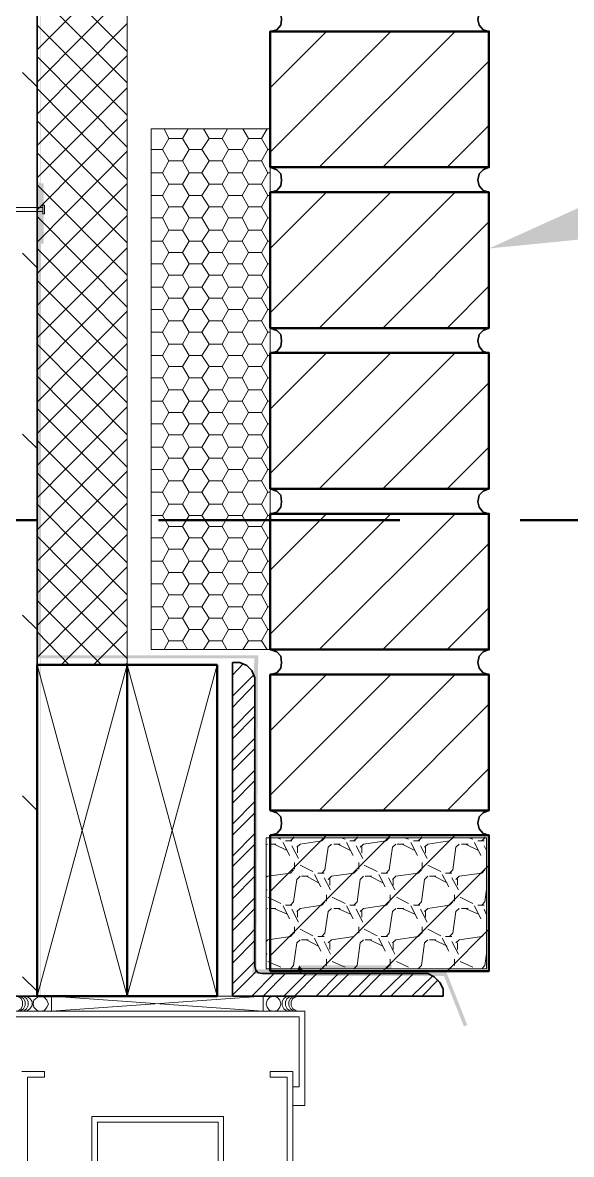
# Model space of a CAD drawing. Header units: inches. Extents: x 5 to 516, y -193 to 129.
# Drawn here: x 21.346 to 22.104, y -183.114 to -181.549 of the extents above; entities that cross this region are included whole.
import ezdxf

# ---------------------------------------------------------------- set-up
doc = ezdxf.new("R2010")
doc.units = ezdxf.units.IN
doc.header["$MEASUREMENT"] = 0
doc.layers.add('PDF7_Geometry', color=7, linetype='Continuous')
doc.layers.add('PDF7_Solid Fills', color=7, linetype='Continuous')

msp = doc.modelspace()

# ---------------------------------------------------------------- hatches: boundary and pattern name
at = {"layer": 'PDF7_Solid Fills', "transparency": 33554559}
for points in [[(21.6635514, -182.8635611), (21.669107, -182.8580055), (21.6713301, -182.4235613), (21.6657737, -182.4280055)], [(21.7302154, -182.8635611), (21.725771, -182.8580055), (21.6691045, -182.8580058), (21.6635487, -182.8635611)], [(21.7324398, -182.8580058), (21.7279954, -182.8524502), (21.7257733, -182.858006), (21.7302176, -182.8635613)], [(21.8557715, -182.8580058), (21.8557715, -182.8524502), (21.7279937, -182.8524504), (21.7324382, -182.8580058)], [(21.733552, -182.861339), (21.733552, -182.8668945), (21.9279965, -182.8668954), (21.9313298, -182.861339)], [(21.9313285, -182.861339), (21.9279952, -182.8668945), (21.9557742, -182.9368954), (21.9602174, -182.9346723)]]:
    msp.add_hatch(color=256, dxfattribs=at).paths.add_polyline_path(points)

# ---------------------------------------------------------------- linework, layer by layer
at = {"layer": 'PDF7_Geometry', "lineweight": 35}
for points in [[(21.3235494, -172.2280057), (21.3235494, -182.8946732), (21.3657717, -182.8946732), (21.3657717, -172.2280057)], [(21.6879972, -181.5613398), (21.696886, -181.5591175), (21.7024416, -181.5524509), (21.7035527, -181.5446731), (21.7024416, -181.5357842), (21.696886, -181.5302287), (21.6879972, -181.5268953)], [(21.9902161, -181.5268945), (21.9824384, -181.5302278), (21.9768828, -181.5357834), (21.9746606, -181.5446722), (21.9768828, -181.55245), (21.9824384, -181.5591167), (21.9902161, -181.5613389)], [(21.6879972, -181.783562), (21.696886, -181.7813398), (21.7024416, -181.7746731), (21.7035527, -181.7668953), (21.7024416, -181.7580065), (21.696886, -181.7524509), (21.6879972, -181.7491176)], [(21.9902161, -181.7491167), (21.9824384, -181.75245), (21.9768828, -181.7580056), (21.9746606, -181.7668945), (21.9768828, -181.7746723), (21.9824384, -181.7813389), (21.9902161, -181.7835612)], [(21.6879972, -182.0057843), (21.696886, -182.003562), (21.7024416, -181.9968954), (21.7035527, -181.9891176), (21.7024416, -181.9802287), (21.696886, -181.9746731), (21.6879972, -181.9713398)], [(21.9902161, -181.9713389), (21.9824384, -181.9746723), (21.9768828, -181.9802278), (21.9746606, -181.9891167), (21.9768828, -181.9968945), (21.9824384, -182.0035612), (21.9902161, -182.0057834)], [(21.6879972, -182.2280065), (21.696886, -182.2257843), (21.7024416, -182.2191176), (21.7035527, -182.2113398), (21.7024416, -182.2024509), (21.696886, -182.1968954), (21.6879972, -182.193562)], [(21.9902161, -182.1935612), (21.9824384, -182.1968945), (21.9768828, -182.2024501), (21.9746606, -182.211339), (21.9768828, -182.2191167), (21.9824384, -182.2257834), (21.9902161, -182.2280056)], [(21.6879972, -182.4502287), (21.696886, -182.4480065), (21.7024416, -182.4413398), (21.7035527, -182.4335621), (21.7024416, -182.4246732), (21.696886, -182.4191176), (21.6879972, -182.4157843)], [(21.9902161, -182.4157834), (21.9824384, -182.4191168), (21.9768828, -182.4246723), (21.9746606, -182.4335612), (21.9768828, -182.441339), (21.9824384, -182.4480056), (21.9902161, -182.4502279)], [(21.6357724, -182.4335615), (21.6457724, -182.4335615), (21.6557724, -182.4380059), (21.6624391, -182.4446726), (21.6668835, -182.4546726), (21.6668835, -182.4646726), (21.6668835, -182.8535615), (21.6679946, -182.8591171), (21.671328, -182.8624504), (21.6768835, -182.8635615), (21.8957724, -182.8635615)], [(21.6357731, -182.4335621), (21.6357731, -182.8946732), (21.9268843, -182.8946732), (21.9268843, -182.8846732), (21.9224398, -182.8757843), (21.914662, -182.8680065), (21.9057731, -182.8635621), (21.8957731, -182.8635621)], [(21.6879972, -182.672451), (21.696886, -182.6702287), (21.7024416, -182.6635621), (21.7035527, -182.6557843), (21.7024416, -182.6468954), (21.696886, -182.6413399), (21.6879972, -182.6380065)], [(21.9902161, -182.6380057), (21.9824384, -182.641339), (21.9768828, -182.6468946), (21.9746606, -182.6557834), (21.9768828, -182.6635612), (21.9824384, -182.6702279), (21.9902161, -182.6724501)]]:
    msp.add_lwpolyline(points, dxfattribs=at)
at = {"layer": 'PDF7_Geometry', "lineweight": 15}
for points in [[(21.4902161, -182.4368948), (21.4902161, -176.9368944), (21.3657717, -176.9368944), (21.3657717, -182.4368948)], [(21.6879972, -182.4157834), (21.6879972, -181.6957833), (21.5235527, -181.6957833), (21.5235527, -182.4157834)], [(21.3735485, -181.8135613), (21.3735485, -181.8013391), (21.3757708, -181.8013391), (21.3757708, -181.8135613)], [(21.6824407, -182.8568953), (21.6824407, -182.6757842), (21.9868852, -182.6757842), (21.9868852, -182.8568953)], [(21.3813294, -182.9057839), (21.3791072, -182.9002283), (21.3757738, -182.896895), (21.3702183, -182.8946728), (21.3657738, -182.896895), (21.3613294, -182.9002283), (21.3602183, -182.9057839), (21.3613294, -182.9102283), (21.3657738, -182.9146728), (21.3702183, -182.9157839), (21.3757738, -182.9146728), (21.3791072, -182.9102283)], [(21.7024376, -182.9057839), (21.7013265, -182.9002283), (21.6979932, -182.896895), (21.6924376, -182.8946728), (21.6868821, -182.896895), (21.6835487, -182.9002283), (21.6824376, -182.9057839), (21.6835487, -182.9102283), (21.6868821, -182.9146728), (21.6924376, -182.9157839), (21.6979932, -182.9146728), (21.7013265, -182.9102283)]]:
    msp.add_lwpolyline(points, close=True, dxfattribs=at)
for points in [[(21.4902161, -181.5891176), (21.3657717, -181.463562)], [(21.3657722, -181.5868954), (21.4902167, -181.462451)], [(21.3657722, -181.6313392), (21.4902167, -181.5057836)], [(21.4902161, -181.6324503), (21.3657717, -181.5080058)], [(21.4902161, -181.6768952), (21.3657717, -181.5524507)], [(21.3657722, -181.6757841), (21.4902167, -181.5502285)], [(21.6879972, -181.6391167), (21.7657749, -181.5613389)], [(21.6879972, -181.7280065), (21.8546638, -181.5613398)], [(21.7557733, -181.7491167), (21.9435511, -181.5613389)], [(21.4902161, -181.7213389), (21.3657717, -181.5957834)], [(21.3657722, -181.7191168), (21.4902167, -181.5946723)], [(21.8435509, -181.7491167), (21.9902176, -181.60245)], [(21.3657722, -181.6380056), (21.3457722, -181.6180056)], [(21.4902161, -181.7657838), (21.3657717, -181.6402283)], [(21.3657722, -181.7635617), (21.4902167, -181.6391172)], [(21.4902161, -181.8091177), (21.3657717, -181.6846732)], [(21.3657722, -181.8080055), (21.4902167, -181.6824499)], [(21.9324407, -181.7491167), (21.9902185, -181.6913389)], [(21.5391075, -181.7246721), (21.5479964, -181.7091166)], [(21.5413294, -181.6957839), (21.5479961, -181.7091172), (21.566885, -181.7091172)], [(21.566885, -181.7091166), (21.5757738, -181.7246721), (21.5935516, -181.7246721)], [(21.5668853, -181.7091172), (21.5746631, -181.6957839)], [(21.5935509, -181.7246721), (21.6035509, -181.7091166)], [(21.5957738, -181.6957839), (21.6035516, -181.7091172), (21.6213294, -181.7091172)], [(21.6213283, -181.7091166), (21.6302172, -181.7246721), (21.6491061, -181.7246721)], [(21.6213287, -181.7091172), (21.6291065, -181.6957839)], [(21.6491065, -181.7246721), (21.6579953, -181.7091166)], [(21.6502172, -181.6957839), (21.657995, -181.7091172), (21.6757728, -181.7091172)], [(21.6757717, -181.7091166), (21.6846606, -181.7246721), (21.6879939, -181.7246721)], [(21.675772, -181.7091172), (21.6835498, -181.6957839)], [(21.5235503, -181.7246721), (21.5391059, -181.7246721)], [(21.5391072, -181.7246726), (21.5479961, -181.7402282), (21.566885, -181.7402282)], [(21.5668853, -181.7402282), (21.5757742, -181.7246726)], [(21.5935516, -181.7246726), (21.6035516, -181.7402282), (21.6213294, -181.7402282)], [(21.6213287, -181.7402282), (21.6302176, -181.7246726)], [(21.6491061, -181.7246726), (21.657995, -181.7402282), (21.6757728, -181.7402282)], [(21.675772, -181.7402282), (21.6846609, -181.7246726)], [(21.4902161, -181.8535614), (21.3657717, -181.729117)], [(21.3657722, -181.8524504), (21.4902167, -181.7268948)], [(21.5391075, -181.7568942), (21.5479964, -181.7402275)], [(21.566885, -181.7402275), (21.5757738, -181.7568942), (21.5935516, -181.7568942)], [(21.5935509, -181.7568942), (21.6035509, -181.7402275)], [(21.6213283, -181.7402275), (21.6302172, -181.7568942), (21.6491061, -181.7568942)], [(21.6491065, -181.7568942), (21.6579953, -181.7402275)], [(21.6757717, -181.7402275), (21.6846606, -181.7568942), (21.6879939, -181.7568942)], [(21.5235503, -181.7568942), (21.5391059, -181.7568942)], [(21.5391072, -181.7568947), (21.5479961, -181.7724502), (21.566885, -181.7724502)], [(21.5668853, -181.7724502), (21.5757742, -181.7568947)], [(21.5935516, -181.7568947), (21.6035516, -181.7724502), (21.6213294, -181.7724502)], [(21.6213287, -181.7724502), (21.6302176, -181.7568947)], [(21.6491061, -181.7568947), (21.657995, -181.7724502), (21.6757728, -181.7724502)], [(21.675772, -181.7724502), (21.6846609, -181.7568947)], [(21.3657722, -181.8957831), (21.4902167, -181.7713386)], [(21.5391075, -181.7880063), (21.5479964, -181.7724507)], [(21.566885, -181.7724507), (21.5757738, -181.7880063), (21.5935516, -181.7880063)], [(21.5935509, -181.7880063), (21.6035509, -181.7724507)], [(21.6213283, -181.7724507), (21.6302172, -181.7880063), (21.6491061, -181.7880063)], [(21.6491065, -181.7880063), (21.6579953, -181.7724507)], [(21.6757717, -181.7724507), (21.6846606, -181.7880063), (21.6879939, -181.7880063)], [(21.4902161, -181.8980063), (21.3657717, -181.7735619)], [(21.5235503, -181.7880063), (21.5391059, -181.7880063)], [(21.5391072, -181.7880056), (21.5479961, -181.8035612), (21.566885, -181.8035612)], [(21.5668853, -181.8035612), (21.5757742, -181.7880056)], [(21.5935516, -181.7880056), (21.6035516, -181.8035612), (21.6213294, -181.8035612)], [(21.6213287, -181.8035612), (21.6302176, -181.7880056)], [(21.6491061, -181.7880056), (21.657995, -181.8035612), (21.6757728, -181.8035612)], [(21.675772, -181.8035612), (21.6846609, -181.7880056)], [(21.6879972, -181.8613389), (21.7657749, -181.7835611)], [(21.6879972, -181.9502287), (21.8546638, -181.783562)], [(21.7557733, -181.9713389), (21.9435511, -181.7835612)], [(21.5391075, -181.8191173), (21.5479964, -181.8035617)], [(21.566885, -181.8035617), (21.5757738, -181.8191173), (21.5935516, -181.8191173)], [(21.5935509, -181.8191173), (21.6035509, -181.8035617)], [(21.6213283, -181.8035617), (21.6302172, -181.8191173), (21.6491061, -181.8191173)], [(21.6491065, -181.8191173), (21.6579953, -181.8035617)], [(21.6757717, -181.8035617), (21.6846606, -181.8191173), (21.6879939, -181.8191173)], [(21.294664, -181.8046723), (21.3735529, -181.8046723)], [(21.294664, -181.8102276), (21.3735529, -181.8102276)], [(21.4902161, -181.9424501), (21.3657717, -181.8168945)], [(21.3657722, -181.940228), (21.4902167, -181.8157835)], [(21.5235503, -181.8191173), (21.5391059, -181.8191173)], [(21.5391072, -181.8191166), (21.5479961, -181.8357832), (21.566885, -181.8357832)], [(21.5668853, -181.8357832), (21.5757742, -181.8191166)], [(21.5935516, -181.8191166), (21.6035516, -181.8357832), (21.6213294, -181.8357832)], [(21.6213287, -181.8357832), (21.6302176, -181.8191166)], [(21.6491061, -181.8191166), (21.657995, -181.8357832), (21.6757728, -181.8357832)], [(21.675772, -181.8357832), (21.6846609, -181.8191166)], [(21.8435509, -181.9713389), (21.9902176, -181.8246723)], [(21.5391075, -181.8513393), (21.5479964, -181.8357837)], [(21.566885, -181.8357837), (21.5757738, -181.8513393), (21.5935516, -181.8513393)], [(21.5935509, -181.8513393), (21.6035509, -181.8357837)], [(21.6213283, -181.8357837), (21.6302172, -181.8513393), (21.6491061, -181.8513393)], [(21.6491065, -181.8513393), (21.6579953, -181.8357837)], [(21.6757717, -181.8357837), (21.6846606, -181.8513393), (21.6879939, -181.8513393)], [(21.4902161, -181.986895), (21.3657717, -181.8613394)], [(21.3657722, -181.9846729), (21.4902167, -181.8602284)], [(21.5235503, -181.8513393), (21.5391059, -181.8513393)], [(21.5391072, -181.8513398), (21.5479961, -181.8668954), (21.566885, -181.8668954)], [(21.5668853, -181.8668954), (21.5757742, -181.8513398)], [(21.5935516, -181.8513398), (21.6035516, -181.8668954), (21.6213294, -181.8668954)], [(21.6213287, -181.8668954), (21.6302176, -181.8513398)], [(21.6491061, -181.8513398), (21.657995, -181.8668954), (21.6757728, -181.8668954)], [(21.675772, -181.8668954), (21.6846609, -181.8513398)], [(21.3657722, -181.8880056), (21.3457722, -181.8680056)], [(21.5391075, -181.8824503), (21.5479964, -181.8668947)], [(21.566885, -181.8668947), (21.5757738, -181.8824503), (21.5935516, -181.8824503)], [(21.5935509, -181.8824503), (21.6035509, -181.8668947)], [(21.6213283, -181.8668947), (21.6302172, -181.8824503), (21.6491061, -181.8824503)], [(21.6491065, -181.8824503), (21.6579953, -181.8668947)], [(21.6757717, -181.8668947), (21.6846606, -181.8824503), (21.6879939, -181.8824503)], [(21.5235503, -181.8824503), (21.5391059, -181.8824503)], [(21.5391072, -181.8824508), (21.5479961, -181.8980063), (21.566885, -181.8980063)], [(21.5668853, -181.8980063), (21.5757742, -181.8824508)], [(21.5935516, -181.8824508), (21.6035516, -181.8980063), (21.6213294, -181.8980063)], [(21.6213287, -181.8980063), (21.6302176, -181.8824508)], [(21.6491061, -181.8824508), (21.657995, -181.8980063), (21.6757728, -181.8980063)], [(21.675772, -181.8980063), (21.6846609, -181.8824508)], [(21.4902161, -182.0302277), (21.3657717, -181.9057832)], [(21.3657722, -182.0291166), (21.4902167, -181.9035611)], [(21.5391075, -181.9146723), (21.5479964, -181.8980057)], [(21.566885, -181.8980057), (21.5757738, -181.9146723), (21.5935516, -181.9146723)], [(21.5935509, -181.9146723), (21.6035509, -181.8980057)], [(21.6213283, -181.8980057), (21.6302172, -181.9146723), (21.6491061, -181.9146723)], [(21.6491065, -181.9146723), (21.6579953, -181.8980057)], [(21.6757717, -181.8980057), (21.6846606, -181.9146723), (21.6879939, -181.9146723)], [(21.9324407, -181.9713389), (21.9902185, -181.9135612)], [(21.5235503, -181.9146723), (21.5391059, -181.9146723)], [(21.5391072, -181.9146728), (21.5479961, -181.9302284), (21.566885, -181.9302284)], [(21.5668853, -181.9302284), (21.5757742, -181.9146728)], [(21.5935516, -181.9146728), (21.6035516, -181.9302284), (21.6213294, -181.9302284)], [(21.6213287, -181.9302284), (21.6302176, -181.9146728)], [(21.6491061, -181.9146728), (21.657995, -181.9302284), (21.6757728, -181.9302284)], [(21.675772, -181.9302284), (21.6846609, -181.9146728)], [(21.5391075, -181.9457833), (21.5479964, -181.9302277)], [(21.566885, -181.9302277), (21.5757738, -181.9457833), (21.5935516, -181.9457833)], [(21.5935509, -181.9457833), (21.6035509, -181.9302277)], [(21.6213283, -181.9302277), (21.6302172, -181.9457833), (21.6491061, -181.9457833)], [(21.6491065, -181.9457833), (21.6579953, -181.9302277)], [(21.6757717, -181.9302277), (21.6846606, -181.9457833), (21.6879939, -181.9457833)], [(21.4902161, -182.0746726), (21.3657717, -181.9502281)], [(21.3657722, -182.0735615), (21.4902167, -181.948006)], [(21.5235503, -181.9457833), (21.5391059, -181.9457833)], [(21.5391072, -181.9457838), (21.5479961, -181.9613394), (21.566885, -181.9613394)], [(21.5668853, -181.9613394), (21.5757742, -181.9457838)], [(21.5935516, -181.9457838), (21.6035516, -181.9613394), (21.6213294, -181.9613394)], [(21.6213287, -181.9613394), (21.6302176, -181.9457838)], [(21.6491061, -181.9457838), (21.657995, -181.9613394), (21.6757728, -181.9613394)], [(21.675772, -181.9613394), (21.6846609, -181.9457838)], [(21.5391075, -181.9768943), (21.5479964, -181.9613387)], [(21.566885, -181.9613387), (21.5757738, -181.9768943), (21.5935516, -181.9768943)], [(21.5935509, -181.9768943), (21.6035509, -181.9613387)], [(21.6213283, -181.9613387), (21.6302172, -181.9768943), (21.6491061, -181.9768943)], [(21.6491065, -181.9768943), (21.6579953, -181.9613387)], [(21.6757717, -181.9613387), (21.6846606, -181.9768943), (21.6879939, -181.9768943)], [(21.5235503, -181.9768943), (21.5391059, -181.9768943)], [(21.5391072, -181.9768947), (21.5479961, -181.9935614), (21.566885, -181.9935614)], [(21.5668853, -181.9935614), (21.5757742, -181.9768947)], [(21.5935516, -181.9768947), (21.6035516, -181.9935614), (21.6213294, -181.9935614)], [(21.6213287, -181.9935614), (21.6302176, -181.9768947)], [(21.6491061, -181.9768947), (21.657995, -181.9935614), (21.6757728, -181.9935614)], [(21.675772, -181.9935614), (21.6846609, -181.9768947)], [(21.4902161, -182.1191175), (21.3657717, -181.9935619)], [(21.3657722, -182.1168954), (21.4902167, -181.9924509)], [(21.5391075, -182.0091174), (21.5479964, -181.9935619)], [(21.566885, -181.9935619), (21.5757738, -182.0091174), (21.5935516, -182.0091174)], [(21.5935509, -182.0091174), (21.6035509, -181.9935619)], [(21.6213283, -181.9935619), (21.6302172, -182.0091174), (21.6491061, -182.0091174)], [(21.6491065, -182.0091174), (21.6579953, -181.9935619)], [(21.6757717, -181.9935619), (21.6846606, -182.0091174), (21.6879939, -182.0091174)], [(21.6879972, -182.0835611), (21.7657749, -182.0057833)], [(21.6879972, -182.1724509), (21.8546638, -182.0057843)], [(21.7557733, -182.1935612), (21.9435511, -182.0057834)], [(21.5235503, -182.0091174), (21.5391059, -182.0091174)], [(21.5391072, -182.0091168), (21.5479961, -182.0246724), (21.566885, -182.0246724)], [(21.5668853, -182.0246724), (21.5757742, -182.0091168)], [(21.5935516, -182.0091168), (21.6035516, -182.0246724), (21.6213294, -182.0246724)], [(21.6213287, -182.0246724), (21.6302176, -182.0091168)], [(21.6491061, -182.0091168), (21.657995, -182.0246724), (21.6757728, -182.0246724)], [(21.675772, -182.0246724), (21.6846609, -182.0091168)], [(21.4902161, -182.1635613), (21.3657717, -182.0380057)], [(21.3657722, -182.1613391), (21.4902167, -182.0368947)], [(21.5391075, -182.0402284), (21.5479964, -182.0246729)], [(21.566885, -182.0246729), (21.5757738, -182.0402284), (21.5935516, -182.0402284)], [(21.5935509, -182.0402284), (21.6035509, -182.0246729)], [(21.6213283, -182.0246729), (21.6302172, -182.0402284), (21.6491061, -182.0402284)], [(21.6491065, -182.0402284), (21.6579953, -182.0246729)], [(21.6757717, -182.0246729), (21.6846606, -182.0402284), (21.6879939, -182.0402284)], [(21.5235503, -182.0402284), (21.5391059, -182.0402284)], [(21.5391072, -182.0402277), (21.5479961, -182.0568944), (21.566885, -182.0568944)], [(21.5668853, -182.0568944), (21.5757742, -182.0402277)], [(21.5935516, -182.0402277), (21.6035516, -182.0568944), (21.6213294, -182.0568944)], [(21.6213287, -182.0568944), (21.6302176, -182.0402277)], [(21.6491061, -182.0402277), (21.657995, -182.0568944), (21.6757728, -182.0568944)], [(21.675772, -182.0568944), (21.6846609, -182.0402277)], [(21.8435509, -182.1935612), (21.9902176, -182.0468945)], [(21.5391075, -182.0724505), (21.5479964, -182.0568949)], [(21.566885, -182.0568949), (21.5757738, -182.0724505), (21.5935516, -182.0724505)], [(21.5935509, -182.0724505), (21.6035509, -182.0568949)], [(21.6213283, -182.0568949), (21.6302172, -182.0724505), (21.6491061, -182.0724505)], [(21.6491065, -182.0724505), (21.6579953, -182.0568949)], [(21.6757717, -182.0568949), (21.6846606, -182.0724505), (21.6879939, -182.0724505)], [(21.4902161, -182.2068951), (21.3657717, -182.0824507)], [(21.3657722, -182.205784), (21.4902167, -182.0802285)], [(21.5235503, -182.0724505), (21.5391059, -182.0724505)], [(21.5391072, -182.0724498), (21.5479961, -182.0880054), (21.566885, -182.0880054)], [(21.5668853, -182.0880054), (21.5757742, -182.0724498)], [(21.5935516, -182.0724498), (21.6035516, -182.0880054), (21.6213294, -182.0880054)], [(21.6213287, -182.0880054), (21.6302176, -182.0724498)], [(21.6491061, -182.0724498), (21.657995, -182.0880054), (21.6757728, -182.0880054)], [(21.675772, -182.0880054), (21.6846609, -182.0724498)], [(21.5391075, -182.1035614), (21.5479964, -182.0880059)], [(21.566885, -182.0880059), (21.5757738, -182.1035614), (21.5935516, -182.1035614)], [(21.5935509, -182.1035614), (21.6035509, -182.0880059)], [(21.6213283, -182.0880059), (21.6302172, -182.1035614), (21.6491061, -182.1035614)], [(21.6491065, -182.1035614), (21.6579953, -182.0880059)], [(21.6757717, -182.0880059), (21.6846606, -182.1035614), (21.6879939, -182.1035614)], [(21.5235503, -182.1035614), (21.5391059, -182.1035614)], [(21.5391072, -182.1035619), (21.5479961, -182.1191175), (21.566885, -182.1191175)], [(21.5668853, -182.1191175), (21.5757742, -182.1035619)], [(21.5935516, -182.1035619), (21.6035516, -182.1191175), (21.6213294, -182.1191175)], [(21.6213287, -182.1191175), (21.6302176, -182.1035619)], [(21.6491061, -182.1035619), (21.657995, -182.1191175), (21.6757728, -182.1191175)], [(21.675772, -182.1191175), (21.6846609, -182.1035619)], [(21.3657722, -182.1380056), (21.3457722, -182.1180056)], [(21.4902161, -182.2513389), (21.3657717, -182.1268944)], [(21.3657722, -182.2502278), (21.4902167, -182.1246722)], [(21.5391075, -182.1357835), (21.5479964, -182.1191168)], [(21.566885, -182.1191168), (21.5757738, -182.1357835), (21.5935516, -182.1357835)], [(21.5935509, -182.1357835), (21.6035509, -182.1191168)], [(21.6213283, -182.1191168), (21.6302172, -182.1357835), (21.6491061, -182.1357835)], [(21.6491065, -182.1357835), (21.6579953, -182.1191168)], [(21.6757717, -182.1191168), (21.6846606, -182.1357835), (21.6879939, -182.1357835)], [(21.5235503, -182.1357835), (21.5391059, -182.1357835)], [(21.5391072, -182.135784), (21.5479961, -182.1513395), (21.566885, -182.1513395)], [(21.5668853, -182.1513395), (21.5757742, -182.135784)], [(21.5935516, -182.135784), (21.6035516, -182.1513395), (21.6213294, -182.1513395)], [(21.6213287, -182.1513395), (21.6302176, -182.135784)], [(21.6491061, -182.135784), (21.657995, -182.1513395), (21.6757728, -182.1513395)], [(21.675772, -182.1513395), (21.6846609, -182.135784)], [(21.9324407, -182.1935612), (21.9902185, -182.1357834)], [(21.5391075, -182.1668945), (21.5479964, -182.1513389)], [(21.566885, -182.1513389), (21.5757738, -182.1668945), (21.5935516, -182.1668945)], [(21.5935509, -182.1668945), (21.6035509, -182.1513389)], [(21.6213283, -182.1513389), (21.6302172, -182.1668945), (21.6491061, -182.1668945)], [(21.6491065, -182.1668945), (21.6579953, -182.1513389)], [(21.6757717, -182.1513389), (21.6846606, -182.1668945), (21.6879939, -182.1668945)], [(21.4902161, -182.2957838), (21.3657717, -182.1713393)], [(21.3657722, -182.2935616), (21.4902167, -182.1691172)], [(21.5235503, -182.1668945), (21.5391059, -182.1668945)], [(21.5391072, -182.166895), (21.5479961, -182.1824505), (21.566885, -182.1824505)], [(21.5668853, -182.1824505), (21.5757742, -182.166895)], [(21.5935516, -182.166895), (21.6035516, -182.1824505), (21.6213294, -182.1824505)], [(21.6213287, -182.1824505), (21.6302176, -182.166895)], [(21.6491061, -182.166895), (21.657995, -182.1824505), (21.6757728, -182.1824505)], [(21.675772, -182.1824505), (21.6846609, -182.166895)], [(21.5391075, -182.1980066), (21.5479964, -182.182451)], [(21.566885, -182.182451), (21.5757738, -182.1980066), (21.5935516, -182.1980066)], [(21.5935509, -182.1980066), (21.6035509, -182.182451)], [(21.6213283, -182.182451), (21.6302172, -182.1980066), (21.6491061, -182.1980066)], [(21.6491065, -182.1980066), (21.6579953, -182.182451)], [(21.6757717, -182.182451), (21.6846606, -182.1980066), (21.6879939, -182.1980066)], [(21.5235503, -182.1980066), (21.5391059, -182.1980066)], [(21.5391072, -182.1980059), (21.5479961, -182.2146726), (21.566885, -182.2146726)], [(21.5668853, -182.2146726), (21.5757742, -182.1980059)], [(21.5935516, -182.1980059), (21.6035516, -182.2146726), (21.6213294, -182.2146726)], [(21.6213287, -182.2146726), (21.6302176, -182.1980059)], [(21.6491061, -182.1980059), (21.657995, -182.2146726), (21.6757728, -182.2146726)], [(21.675772, -182.2146726), (21.6846609, -182.1980059)], [(21.4902161, -182.3402275), (21.3657717, -182.214672)], [(21.3657722, -182.3380054), (21.4902167, -182.213561)], [(21.5391075, -182.2302286), (21.5479964, -182.2146731)], [(21.566885, -182.2146731), (21.5757738, -182.2302286), (21.5935516, -182.2302286)], [(21.5935509, -182.2302286), (21.6035509, -182.2146731)], [(21.6213283, -182.2146731), (21.6302172, -182.2302286), (21.6491061, -182.2302286)], [(21.6491065, -182.2302286), (21.6579953, -182.2146731)], [(21.6757717, -182.2146731), (21.6846606, -182.2302286), (21.6879939, -182.2302286)], [(21.5235503, -182.2302286), (21.5391059, -182.2302286)], [(21.5391072, -182.230228), (21.5479961, -182.2457835), (21.566885, -182.2457835)], [(21.5668853, -182.2457835), (21.5757742, -182.230228)], [(21.5935516, -182.230228), (21.6035516, -182.2457835), (21.6213294, -182.2457835)], [(21.6213287, -182.2457835), (21.6302176, -182.230228)], [(21.6491061, -182.230228), (21.657995, -182.2457835), (21.6757728, -182.2457835)], [(21.675772, -182.2457835), (21.6846609, -182.230228)], [(21.6879972, -182.3057834), (21.7657749, -182.2280056)], [(21.6879972, -182.3946732), (21.8546638, -182.2280065)], [(21.7557733, -182.4157834), (21.9435511, -182.2280056)], [(21.3657722, -182.3824503), (21.4902167, -182.2568947)], [(21.5391075, -182.2613396), (21.5479964, -182.245784)], [(21.566885, -182.245784), (21.5757738, -182.2613396), (21.5935516, -182.2613396)], [(21.5935509, -182.2613396), (21.6035509, -182.245784)], [(21.6213283, -182.245784), (21.6302172, -182.2613396), (21.6491061, -182.2613396)], [(21.6491065, -182.2613396), (21.6579953, -182.245784)], [(21.6757717, -182.245784), (21.6846606, -182.2613396), (21.6879939, -182.2613396)], [(21.4902161, -182.3846724), (21.3657717, -182.2591169)], [(21.5235503, -182.2613396), (21.5391059, -182.2613396)], [(21.5391072, -182.261339), (21.5479961, -182.2768945), (21.566885, -182.2768945)], [(21.5668853, -182.2768945), (21.5757742, -182.261339)], [(21.5935516, -182.261339), (21.6035516, -182.2768945), (21.6213294, -182.2768945)], [(21.6213287, -182.2768945), (21.6302176, -182.261339)], [(21.6491061, -182.261339), (21.657995, -182.2768945), (21.6757728, -182.2768945)], [(21.675772, -182.2768945), (21.6846609, -182.261339)], [(21.8435509, -182.4157834), (21.9902176, -182.2691167)], [(21.5391075, -182.2935616), (21.5479964, -182.276895)], [(21.566885, -182.276895), (21.5757738, -182.2935616), (21.5935516, -182.2935616)], [(21.5935509, -182.2935616), (21.6035509, -182.276895)], [(21.6213283, -182.276895), (21.6302172, -182.2935616), (21.6491061, -182.2935616)], [(21.6491065, -182.2935616), (21.6579953, -182.276895)], [(21.6757717, -182.276895), (21.6846606, -182.2935616), (21.6879939, -182.2935616)], [(21.4902161, -182.4280063), (21.3657717, -182.3035618)], [(21.3657722, -182.4268952), (21.4902167, -182.3013396)], [(21.5235503, -182.2935616), (21.5391059, -182.2935616)], [(21.5391072, -182.2935621), (21.5479961, -182.3091177), (21.566885, -182.3091177)], [(21.5668853, -182.3091177), (21.5757742, -182.2935621)], [(21.5935516, -182.2935621), (21.6035516, -182.3091177), (21.6213294, -182.3091177)], [(21.6213287, -182.3091177), (21.6302176, -182.2935621)], [(21.6491061, -182.2935621), (21.657995, -182.3091177), (21.6757728, -182.3091177)], [(21.675772, -182.3091177), (21.6846609, -182.2935621)], [(21.5391075, -182.3246726), (21.5479964, -182.3091171)], [(21.566885, -182.3091171), (21.5757738, -182.3246726), (21.5935516, -182.3246726)], [(21.5935509, -182.3246726), (21.6035509, -182.3091171)], [(21.6213283, -182.3091171), (21.6302172, -182.3246726), (21.6491061, -182.3246726)], [(21.6491065, -182.3246726), (21.6579953, -182.3091171)], [(21.6757717, -182.3091171), (21.6846606, -182.3246726), (21.6879939, -182.3246726)], [(21.5235503, -182.3246726), (21.5391059, -182.3246726)], [(21.5391072, -182.324672), (21.5479961, -182.3402275), (21.566885, -182.3402275)], [(21.5668853, -182.3402275), (21.5757742, -182.324672)], [(21.5935516, -182.324672), (21.6035516, -182.3402275), (21.6213294, -182.3402275)], [(21.6213287, -182.3402275), (21.6302176, -182.324672)], [(21.6491061, -182.324672), (21.657995, -182.3402275), (21.6757728, -182.3402275)], [(21.675772, -182.3402275), (21.6846609, -182.324672)], [(21.454662, -182.4368948), (21.3657731, -182.3480059)], [(21.3991064, -182.4368948), (21.4902176, -182.3457837)], [(21.5391075, -182.3568947), (21.5479964, -182.340228)], [(21.566885, -182.340228), (21.5757738, -182.3568947), (21.5935516, -182.3568947)], [(21.5935509, -182.3568947), (21.6035509, -182.340228)], [(21.6213283, -182.340228), (21.6302172, -182.3568947), (21.6491061, -182.3568947)], [(21.6491065, -182.3568947), (21.6579953, -182.340228)], [(21.6757717, -182.340228), (21.6846606, -182.3568947), (21.6879939, -182.3568947)], [(21.5235503, -182.3568947), (21.5391059, -182.3568947)], [(21.5391072, -182.3568952), (21.5479961, -182.3724507), (21.566885, -182.3724507)], [(21.5668853, -182.3724507), (21.5757742, -182.3568952)], [(21.5935516, -182.3568952), (21.6035516, -182.3724507), (21.6213294, -182.3724507)], [(21.6213287, -182.3724507), (21.6302176, -182.3568952)], [(21.6491061, -182.3568952), (21.657995, -182.3724507), (21.6757728, -182.3724507)], [(21.675772, -182.3724507), (21.6846609, -182.3568952)], [(21.9324407, -182.4157834), (21.9902185, -182.3580056)], [(21.3657722, -182.3880056), (21.3457722, -182.3680056)], [(21.5391075, -182.3880056), (21.5479964, -182.3724501)], [(21.566885, -182.3724501), (21.5757738, -182.3880056), (21.5935516, -182.3880056)], [(21.5935509, -182.3880056), (21.6035509, -182.3724501)], [(21.6213283, -182.3724501), (21.6302172, -182.3880056), (21.6491061, -182.3880056)], [(21.6491065, -182.3880056), (21.6579953, -182.3724501)], [(21.6757717, -182.3724501), (21.6846606, -182.3880056), (21.6879939, -182.3880056)], [(21.4102194, -182.4368948), (21.3657749, -182.3913392)], [(21.4435491, -182.4368948), (21.4902157, -182.3902281)], [(21.5235503, -182.3880056), (21.5391059, -182.3880056)], [(21.5391072, -182.3880061), (21.5479961, -182.4035617), (21.566885, -182.4035617)], [(21.5668853, -182.4035617), (21.5757742, -182.3880061)], [(21.5935516, -182.3880061), (21.6035516, -182.4035617), (21.6213294, -182.4035617)], [(21.6213287, -182.4035617), (21.6302176, -182.3880061)], [(21.6491061, -182.3880061), (21.657995, -182.4035617), (21.6757728, -182.4035617)], [(21.675772, -182.4035617), (21.6846609, -182.3880061)], [(21.5413274, -182.4157834), (21.5479941, -182.4035612)], [(21.5735494, -182.4157834), (21.5668828, -182.4035612)], [(21.5957708, -182.4157834), (21.6035485, -182.4035612)], [(21.6279973, -182.4157834), (21.6213307, -182.4035612)], [(21.6502187, -182.4157834), (21.6579964, -182.4035612)], [(21.6835529, -182.4157834), (21.6757751, -182.4035612)], [(21.6146606, -182.8946726), (21.4902161, -182.4368948), (21.3657717, -182.8946726)], [(21.4902167, -182.8946726), (21.3657722, -182.4368948), (21.3657722, -182.4357837)], [(21.4879962, -182.4368948), (21.4902185, -182.4346726)], [(21.4902161, -182.8946732), (21.6146606, -182.4368954)], [(21.6357737, -182.4513387), (21.6502181, -182.4357831)], [(21.6357737, -182.4802286), (21.6657737, -182.4502286)], [(21.6879972, -182.5280056), (21.7657749, -182.4502278)], [(21.6879972, -182.6168954), (21.8546638, -182.4502287)], [(21.7557733, -182.6380057), (21.9435511, -182.4502279)], [(21.6357737, -182.4957836), (21.6668848, -182.4635613)], [(21.8435509, -182.6380057), (21.9902176, -182.491339)], [(21.6357737, -182.5246724), (21.6668848, -182.4935613)], [(21.6357737, -182.5391174), (21.6668848, -182.5080063)], [(21.6357737, -182.5691173), (21.6668848, -182.5380062)], [(21.6357737, -182.5835612), (21.6668848, -182.5524501)], [(21.6357737, -182.6135611), (21.6668848, -182.58245)], [(21.9324407, -182.6380057), (21.9902185, -182.5802279)], [(21.6357737, -182.6280061), (21.6668848, -182.596895)], [(21.3657722, -182.6380057), (21.3457722, -182.6180057)], [(21.6357737, -182.6568949), (21.6668848, -182.6257838)], [(21.6357737, -182.672451), (21.6668848, -182.6413399)], [(21.6357737, -182.7013387), (21.6668848, -182.6702276)], [(21.6879972, -182.7502279), (21.7657749, -182.6724501)], [(21.6879972, -182.8391177), (21.8546638, -182.672451)], [(21.6968857, -182.6757842), (21.7024412, -182.6780064)], [(21.7157749, -182.6802284), (21.7202194, -182.675784)], [(21.7202192, -182.6757842), (21.7202192, -182.6746731)], [(21.7557733, -182.8602279), (21.9435511, -182.6724501)], [(21.7591054, -182.6802284), (21.7635498, -182.675784)], [(21.785771, -182.6757842), (21.7913265, -182.6780064)], [(21.8035525, -182.6802284), (21.807997, -182.675784)], [(21.8079968, -182.6757842), (21.8079968, -182.6746731)], [(21.8479952, -182.6802284), (21.8524396, -182.675784)], [(21.8735486, -182.6757842), (21.8791041, -182.6780064)], [(21.8924378, -182.6802284), (21.8968823, -182.675784)], [(21.8968821, -182.6757842), (21.8968821, -182.6746731)], [(21.9357728, -182.6802284), (21.9402172, -182.675784)], [(21.9624384, -182.6757842), (21.9679939, -182.6780064)], [(21.9802154, -182.6802284), (21.9846599, -182.675784)], [(21.9846597, -182.6757842), (21.9846597, -182.6746731)], [(21.6357737, -182.7157837), (21.6668848, -182.6846726)], [(21.6824407, -182.6857838), (21.6846629, -182.6846727)], [(21.686885, -182.6846727), (21.6957739, -182.6846727)], [(21.6935491, -182.6846727), (21.7113269, -182.6935616)], [(21.7057742, -182.6824506), (21.7146631, -182.7002283)], [(21.7091063, -182.6802284), (21.7179952, -182.6802284)], [(21.7179948, -182.6868948), (21.7268837, -182.7046726)], [(21.7246635, -182.689117), (21.7291079, -182.6846725)], [(21.7257711, -182.6880059), (21.7257711, -182.6968948)], [(21.7291077, -182.6846727), (21.7591077, -182.6802283)], [(21.7635496, -182.7202279), (21.7679941, -182.6891168)], [(21.7679939, -182.689117), (21.7724384, -182.6846725)], [(21.7757748, -182.6846727), (21.7846637, -182.6846727)], [(21.7813267, -182.6846727), (21.7991045, -182.6935616)], [(21.7935518, -182.6824506), (21.8024407, -182.7002283)], [(21.7979961, -182.6802284), (21.8057739, -182.6802284)], [(21.8068846, -182.6868948), (21.8157735, -182.7046726)], [(21.8124411, -182.689117), (21.8168855, -182.6846725)], [(21.8146609, -182.6880059), (21.8146609, -182.6968948)], [(21.8168853, -182.6846727), (21.8479964, -182.6802283)], [(21.8524394, -182.7202279), (21.8568839, -182.6891168)], [(21.8568837, -182.689117), (21.8613282, -182.6846725)], [(21.8635524, -182.6846727), (21.8724413, -182.6846727)], [(21.8702165, -182.6846727), (21.8879943, -182.6935616)], [(21.8824416, -182.6824506), (21.8913305, -182.7002283)], [(21.8857737, -182.6802284), (21.8946626, -182.6802284)], [(21.8957744, -182.6868948), (21.9046633, -182.7046726)], [(21.9013263, -182.689117), (21.9057708, -182.6846725)], [(21.9024385, -182.6880059), (21.9024385, -182.6968948)], [(21.9057751, -182.6846727), (21.9357751, -182.6802283)], [(21.940217, -182.7202279), (21.9446615, -182.6891168)], [(21.9446613, -182.689117), (21.9491058, -182.6846725)], [(21.9524376, -182.6846727), (21.9613265, -182.6846727)], [(21.9579941, -182.6846727), (21.9757719, -182.6935616)], [(21.9702192, -182.6824506), (21.9791081, -182.7002283)], [(21.9746635, -182.6802284), (21.9835524, -182.6802284)], [(21.983552, -182.6868948), (21.9868853, -182.6935615)], [(21.7213269, -182.7102283), (21.7213269, -182.7191172)], [(21.8102167, -182.7102283), (21.8102167, -182.7191172)], [(21.8979943, -182.7102283), (21.8979943, -182.7191172)], [(21.9868841, -182.7102283), (21.9868841, -182.7191172)], [(21.6357737, -182.7457836), (21.6668848, -182.7146725)], [(21.6846606, -182.7291165), (21.7157717, -182.724672)], [(21.7157749, -182.7246722), (21.7202194, -182.7202278)], [(21.7291077, -182.7135615), (21.7468855, -182.7224504)], [(21.7491047, -182.7268943), (21.7579935, -182.743561)], [(21.7535489, -182.7246722), (21.7624378, -182.7246722)], [(21.7591054, -182.7246722), (21.7635498, -182.7202278)], [(21.7724382, -182.7291165), (21.8035493, -182.724672)], [(21.8035525, -182.7246722), (21.807997, -182.7202278)], [(21.817993, -182.7135615), (21.8357708, -182.7224504)], [(21.8379945, -182.7268943), (21.8468833, -182.743561)], [(21.8413265, -182.7246722), (21.8502154, -182.7246722)], [(21.8435509, -182.8602279), (21.9902176, -182.7135612)], [(21.8479952, -182.7246722), (21.8524396, -182.7202278)], [(21.861328, -182.7291165), (21.8924391, -182.724672)], [(21.8924378, -182.7246722), (21.8968823, -182.7202278)], [(21.9057751, -182.7135615), (21.9235529, -182.7224504)], [(21.9257721, -182.7268943), (21.934661, -182.743561)], [(21.9302163, -182.7246722), (21.9391052, -182.7246722)], [(21.9357728, -182.7246722), (21.9402172, -182.7202278)], [(21.9491056, -182.7291165), (21.9802167, -182.724672)], [(21.9802154, -182.7246722), (21.9846599, -182.7202278)], [(21.6357737, -182.7602286), (21.6668848, -182.7291175)], [(21.6824407, -182.7302287), (21.6846629, -182.7291176)], [(21.7202192, -182.7646728), (21.7246636, -182.7335617)], [(21.7246635, -182.7335619), (21.7291079, -182.7291174)], [(21.7313276, -182.7291165), (21.7402165, -182.7291165)], [(21.7379963, -182.7291165), (21.7546629, -182.7380054)], [(21.7624374, -182.7313397), (21.7713263, -182.7480064)], [(21.7679939, -182.7335619), (21.7724384, -182.7291174)], [(21.7702183, -182.7324508), (21.7702183, -182.7413397)], [(21.8079968, -182.7646728), (21.8124412, -182.7335617)], [(21.8124411, -182.7335619), (21.8168855, -182.7291174)], [(21.8191052, -182.7291165), (21.8279941, -182.7291165)], [(21.8257739, -182.7291165), (21.8435516, -182.7380054)], [(21.8513272, -182.7313397), (21.8602161, -182.7480064)], [(21.8568837, -182.7335619), (21.8613282, -182.7291174)], [(21.8579959, -182.7324508), (21.8579959, -182.7413397)], [(21.8968821, -182.7646728), (21.9013265, -182.7335617)], [(21.9013263, -182.7335619), (21.9057708, -182.7291174)], [(21.907995, -182.7291165), (21.9168839, -182.7291165)], [(21.9146637, -182.7291165), (21.9324414, -182.7380054)], [(21.9391049, -182.7313397), (21.9479937, -182.7480064)], [(21.9446613, -182.7335619), (21.9491058, -182.7291174)], [(21.9468857, -182.7324508), (21.9468857, -182.7413397)], [(21.6824407, -182.7480057), (21.6835518, -182.7480057)], [(21.6846606, -182.7580064), (21.7024383, -182.7668953)], [(21.765774, -182.7546721), (21.765774, -182.763561)], [(21.7735504, -182.7580064), (21.7913281, -182.7668953)], [(21.8535516, -182.7546721), (21.8535516, -182.763561)], [(21.8624402, -182.7580064), (21.8791068, -182.7668953)], [(21.9424414, -182.7546721), (21.9424414, -182.763561)], [(21.9502178, -182.7580064), (21.9679956, -182.7668953)], [(21.9846597, -182.7646728), (21.9868819, -182.7468951)], [(21.6357737, -182.7902285), (21.6668848, -182.7591174)], [(21.6357737, -182.8046723), (21.6668848, -182.7735612)], [(21.6824407, -182.7746724), (21.6846629, -182.7735613)], [(21.686885, -182.7735614), (21.6957739, -182.7735614)], [(21.6935491, -182.7735614), (21.7113269, -182.7813391)], [(21.7057742, -182.7702282), (21.7146631, -182.7880059)], [(21.7091063, -182.7691171), (21.7179952, -182.7691171)], [(21.7157749, -182.7691171), (21.7202194, -182.7646727)], [(21.7246635, -182.7780056), (21.7291079, -182.7735612)], [(21.7291077, -182.7735614), (21.7591077, -182.7691169)], [(21.7591054, -182.7691171), (21.7635498, -182.7646727)], [(21.7679939, -182.7780056), (21.7724384, -182.7735612)], [(21.7757748, -182.7735614), (21.7846637, -182.7735614)], [(21.7813267, -182.7735614), (21.7991045, -182.7813391)], [(21.7935518, -182.7702282), (21.8024407, -182.7880059)], [(21.7979961, -182.7691171), (21.8057739, -182.7691171)], [(21.8035525, -182.7691171), (21.807997, -182.7646727)], [(21.8124411, -182.7780056), (21.8168855, -182.7735612)], [(21.8168853, -182.7735614), (21.8479964, -182.7691169)], [(21.8479952, -182.7691171), (21.8524396, -182.7646727)], [(21.8568837, -182.7780056), (21.8613282, -182.7735612)], [(21.8635524, -182.7735614), (21.8724413, -182.7735614)], [(21.8702165, -182.7735614), (21.8879943, -182.7813391)], [(21.8824416, -182.7702282), (21.8913305, -182.7880059)], [(21.8857737, -182.7691171), (21.8946626, -182.7691171)], [(21.8924378, -182.7691171), (21.8968823, -182.7646727)], [(21.9013263, -182.7780056), (21.9057708, -182.7735612)], [(21.9057751, -182.7735614), (21.9357751, -182.7691169)], [(21.9357728, -182.7691171), (21.9402172, -182.7646727)], [(21.9446613, -182.7780056), (21.9491058, -182.7735612)], [(21.9524376, -182.7735614), (21.9613265, -182.7735614)], [(21.9579941, -182.7735614), (21.9757719, -182.7813391)], [(21.9702192, -182.7702282), (21.9791081, -182.7880059)], [(21.9746635, -182.7691171), (21.9835524, -182.7691171)], [(21.9802154, -182.7691171), (21.9846599, -182.7646727)], [(21.7179948, -182.7746724), (21.7268837, -182.7924502)], [(21.7257711, -182.7768946), (21.7257711, -182.7857835)], [(21.7635496, -182.8080055), (21.7679941, -182.7780055)], [(21.8068846, -182.7746724), (21.8157735, -182.7924502)], [(21.8146609, -182.7768946), (21.8146609, -182.7857835)], [(21.8524394, -182.8080055), (21.8568839, -182.7780055)], [(21.8957744, -182.7746724), (21.9046633, -182.7924502)], [(21.9024385, -182.7768946), (21.9024385, -182.7857835)], [(21.940217, -182.8080055), (21.9446615, -182.7780055)], [(21.983552, -182.7746724), (21.9868853, -182.7824502)], [(21.6357737, -182.8346723), (21.6668848, -182.80245)], [(21.7213269, -182.799117), (21.7213269, -182.8080059)], [(21.7291077, -182.8024502), (21.7468855, -182.8113391)], [(21.8102167, -182.799117), (21.8102167, -182.8080059)], [(21.817993, -182.8024502), (21.8357708, -182.8113391)], [(21.8979943, -182.799117), (21.8979943, -182.8080059)], [(21.9057751, -182.8024502), (21.9235529, -182.8113391)], [(21.9324407, -182.8602279), (21.9902185, -182.8024501)], [(21.9868841, -182.799117), (21.9868841, -182.8080059)], [(21.6357737, -182.8491172), (21.6668848, -182.8180061)], [(21.6824407, -182.8191173), (21.6846629, -182.8168951)], [(21.6846606, -182.8168952), (21.7157717, -182.8124508)], [(21.7157749, -182.8124498), (21.7202194, -182.8080054)], [(21.7246635, -182.8213395), (21.7291079, -182.816895)], [(21.7313276, -182.8168952), (21.7402165, -182.8168952)], [(21.7379963, -182.8168952), (21.7546629, -182.8257841)], [(21.7491047, -182.8146731), (21.7579935, -182.8324508)], [(21.7535489, -182.8124498), (21.7624378, -182.8124498)], [(21.7591054, -182.8124498), (21.7635498, -182.8080054)], [(21.7624374, -182.8191173), (21.7713263, -182.8368951)], [(21.7679939, -182.8213395), (21.7724384, -182.816895)], [(21.7724382, -182.8168952), (21.8035493, -182.8124508)], [(21.8035525, -182.8124498), (21.807997, -182.8080054)], [(21.8124411, -182.8213395), (21.8168855, -182.816895)], [(21.8191052, -182.8168952), (21.8279941, -182.8168952)], [(21.8257739, -182.8168952), (21.8435516, -182.8257841)], [(21.8379945, -182.8146731), (21.8468833, -182.8324508)], [(21.8413265, -182.8124498), (21.8502154, -182.8124498)], [(21.8479952, -182.8124498), (21.8524396, -182.8080054)], [(21.8513272, -182.8191173), (21.8602161, -182.8368951)], [(21.8568837, -182.8213395), (21.8613282, -182.816895)], [(21.861328, -182.8168952), (21.8924391, -182.8124508)], [(21.8924378, -182.8124498), (21.8968823, -182.8080054)], [(21.9013263, -182.8213395), (21.9057708, -182.816895)], [(21.907995, -182.8168952), (21.9168839, -182.8168952)], [(21.9146637, -182.8168952), (21.9324414, -182.8257841)], [(21.9257721, -182.8146731), (21.934661, -182.8324508)], [(21.9302163, -182.8124498), (21.9391052, -182.8124498)], [(21.9357728, -182.8124498), (21.9402172, -182.8080054)], [(21.9391049, -182.8191173), (21.9479937, -182.8368951)], [(21.9446613, -182.8213395), (21.9491058, -182.816895)], [(21.9491056, -182.8168952), (21.9802167, -182.8124508)], [(21.9802154, -182.8124498), (21.9846599, -182.8080054)], [(21.6824407, -182.8357833), (21.6835518, -182.8368944)], [(21.7202192, -182.8524504), (21.7246636, -182.8213393)], [(21.7702183, -182.8213395), (21.7702183, -182.8302284)], [(21.8079968, -182.8524504), (21.8124412, -182.8213393)], [(21.8579959, -182.8213395), (21.8579959, -182.8302284)], [(21.8968821, -182.8524504), (21.9013265, -182.8213393)], [(21.9468857, -182.8213395), (21.9468857, -182.8302284)], [(21.9846597, -182.8524504), (21.9868819, -182.8357838)], [(21.6357737, -182.8780061), (21.6668848, -182.846895)], [(21.6846606, -182.8468951), (21.7024383, -182.8546729)], [(21.765774, -182.8435619), (21.765774, -182.8524508)], [(21.7735504, -182.8468951), (21.7913281, -182.8546729)], [(21.8535516, -182.8435619), (21.8535516, -182.8524508)], [(21.8624402, -182.8468951), (21.8791068, -182.8546729)], [(21.9424414, -182.8435619), (21.9424414, -182.8524508)], [(21.9502178, -182.8468951), (21.9679956, -182.8546729)], [(21.6357737, -182.893561), (21.669107, -182.8602277)], [(21.6624392, -182.8946732), (21.6935504, -182.8635621)], [(21.6779964, -182.9157843), (21.6779964, -182.8946732), (21.7091075, -182.8635621)], [(21.7068819, -182.8946732), (21.737993, -182.8635621)], [(21.7157749, -182.8568947), (21.7202194, -182.8524503)], [(21.7213269, -182.8946732), (21.752438, -182.8635621)], [(21.751329, -182.8946732), (21.7824402, -182.8635621)], [(21.7579932, -182.8568947), (21.7591043, -182.8568947)], [(21.7591054, -182.8568947), (21.7635498, -182.8524503)], [(21.765774, -182.8946732), (21.7968852, -182.8635621)], [(21.7957717, -182.8946732), (21.8268828, -182.8635621)], [(21.8035525, -182.8568947), (21.807997, -182.8524503)], [(21.8102167, -182.8946732), (21.8413278, -182.8635621)], [(21.8391067, -182.8946732), (21.8713289, -182.8635621)], [(21.846883, -182.8568947), (21.8479941, -182.8568947)], [(21.8479952, -182.8568947), (21.8524396, -182.8524503)], [(21.8546638, -182.8946732), (21.885775, -182.8635621)], [(21.8835493, -182.8946732), (21.9124382, -182.8668954)], [(21.8924378, -182.8568947), (21.8968823, -182.8524503)], [(21.9357728, -182.8557836), (21.9357728, -182.8568947), (21.9402172, -182.8524503)], [(21.9802154, -182.8568947), (21.9846599, -182.8524503)], [(21.3657722, -182.8880057), (21.3457722, -182.8680057)], [(21.8979943, -182.8946732), (21.9202165, -182.872451)], [(21.3391066, -182.9157835), (21.3435511, -182.9124501), (21.3457733, -182.9080057), (21.3457733, -182.9024501), (21.3435511, -182.8980057), (21.3391066, -182.8946724)], [(21.3424387, -182.9157835), (21.3468831, -182.9124501), (21.3491053, -182.9080057), (21.3491053, -182.9024501), (21.3468831, -182.8980057), (21.3424387, -182.8946724)], [(21.3468829, -182.9157835), (21.3513274, -182.9124501), (21.3535496, -182.9080057), (21.3535496, -182.9024501), (21.3513274, -182.8980057), (21.3468829, -182.8946724)], [(21.3513272, -182.9157835), (21.3557717, -182.9124501), (21.359105, -182.9080057), (21.359105, -182.9024501), (21.3557717, -182.8980057), (21.3513272, -182.8946724)], [(21.6779959, -182.9157843), (21.3857736, -182.8946732), (21.6779959, -182.8946732), (21.3857736, -182.9157843), (21.3857736, -182.8946732)], [(21.5646609, -182.8946732), (21.605772, -182.8946732)], [(21.7113307, -182.8946732), (21.7068862, -182.8980065), (21.704664, -182.902451), (21.704664, -182.9080065), (21.7068862, -182.912451), (21.7113307, -182.9157843)], [(21.7157749, -182.8946732), (21.7113305, -182.8980065), (21.7091083, -182.902451), (21.7091083, -182.9080065), (21.7113305, -182.912451), (21.7157749, -182.9157843)], [(21.7202192, -182.8946732), (21.7157748, -182.8980065), (21.7135525, -182.902451), (21.7135525, -182.9080065), (21.7157748, -182.912451), (21.7202192, -182.9157843)], [(21.7246635, -182.8946732), (21.7191079, -182.8980065), (21.7168857, -182.902451), (21.7168857, -182.9080065), (21.7191079, -182.912451), (21.7246635, -182.9157843)], [(21.3291059, -182.9157835), (21.7357726, -182.9157835)], [(21.3368822, -182.9235609), (21.7279934, -182.9235609)], [(21.3857736, -182.9157835), (21.6779959, -182.9157835)], [(21.719107, -183.0202282), (21.7279959, -183.0202282), (21.7279959, -182.9235615)], [(21.7357719, -183.0457838), (21.7357719, -182.9157838)], [(21.3446631, -182.9991168), (21.3757742, -182.9991168)], [(21.4413283, -183.1580054), (21.3524394, -183.1580054), (21.3524394, -183.0068943), (21.3757727, -183.0068943)], [(21.3757729, -183.0068943), (21.3757729, -182.9991165)], [(21.5846625, -183.1657835), (21.719107, -183.1657835), (21.719107, -182.9991168), (21.6879959, -182.9991168), (21.6879959, -183.0068946)], [(21.6235485, -183.0613393), (21.6235485, -183.158006), (21.7113263, -183.158006), (21.7113263, -183.0068949)], [(21.6879972, -183.0068943), (21.7113305, -183.0068943)], [(21.719107, -183.0457838), (21.7357737, -183.0457838)], [(21.4413292, -183.158006), (21.4413292, -183.0613393)], [(21.4413292, -183.0613399), (21.6235514, -183.0613399)], [(21.4491055, -183.1402278), (21.4491055, -183.0691167)], [(21.4491055, -183.0691174), (21.6157722, -183.0691174)], [(21.5891055, -183.1580056), (21.5891055, -183.1402278), (21.6157722, -183.1402278), (21.6157722, -183.0691167)]]:
    msp.add_lwpolyline(points, dxfattribs=at)
at = {"layer": 'PDF7_Geometry', "lineweight": 50}
for points in [[(21.6879972, -181.7491176), (21.6879972, -181.5613398), (21.9902194, -181.5613398), (21.9902194, -181.7491176)], [(21.6879972, -181.9713398), (21.6879972, -181.783562), (21.9902194, -181.783562), (21.9902194, -181.9713398)], [(21.6879972, -182.193562), (21.6879972, -182.0057843), (21.9902194, -182.0057843), (21.9902194, -182.193562)], [(21.6879972, -182.4157843), (21.6879972, -182.2280065), (21.9902194, -182.2280065), (21.9902194, -182.4157843)], [(21.4902167, -182.8946726), (21.3657722, -182.8946726), (21.3657722, -182.4368948), (21.4902167, -182.4368948)], [(21.61466, -182.4368954), (21.61466, -182.8946732), (21.4902156, -182.8946732), (21.4902156, -182.4368954)], [(21.6879972, -182.6380065), (21.6879972, -182.4502287), (21.9902194, -182.4502287), (21.9902194, -182.6380065)], [(21.6879972, -182.8602288), (21.6879972, -182.672451), (21.9902194, -182.672451), (21.9902194, -182.8602288)]]:
    msp.add_lwpolyline(points, close=True, dxfattribs=at)
for points in [[(21.033551, -182.236895), (21.3668844, -182.236895)], [(21.5335511, -182.236895), (21.8668844, -182.236895)], [(22.0335511, -182.236895), (22.2735511, -182.236895)]]:
    msp.add_lwpolyline(points, dxfattribs=at)
at = {"layer": 'PDF7_Geometry', "lineweight": 15}
msp.add_open_spline([(21.1591068, -181.7791171), (21.3765512, -181.8512282), (21.3765512, -181.5014504), (21.1591068, -181.5735615)], degree=3, dxfattribs=at)
at = {"layer": 'PDF7_Solid Fills', "lineweight": 35, "transparency": 33554559}
for points in [[(21.3702165, -172.2280057), (21.3713276, -182.8946732), (21.3702165, -182.8946732)], [(21.3713287, -172.2280057), (21.3702175, -172.2280057), (21.3713287, -182.8946732)], [(21.3657722, -182.4280063), (21.3713278, -182.4235618), (21.3657722, -181.7702285)], [(21.3713287, -182.4235609), (21.3657731, -181.7702275), (21.3713287, -181.7702275)], [(21.3746607, -181.7713392), (21.3713274, -181.7713392), (21.3746607, -181.8546725)], [(21.3713287, -181.7713392), (21.374662, -181.8546725), (21.3713287, -181.8546725)], [(21.6657713, -182.4280063), (21.6713269, -182.4235618), (21.3657713, -182.4280063)], [(21.6713278, -182.4235609), (21.3657722, -182.4280053), (21.3713277, -182.4235609)]]:
    msp.add_solid(points, dxfattribs=at)
at = {"layer": 'PDF7_Solid Fills', "lineweight": 50, "transparency": 33554559}
msp.add_solid([(22.1591072, -181.8446729), (21.9902183, -181.8613396), (22.1446628, -181.7913396)], dxfattribs=at)

doc.saveas('drawing.dxf')
